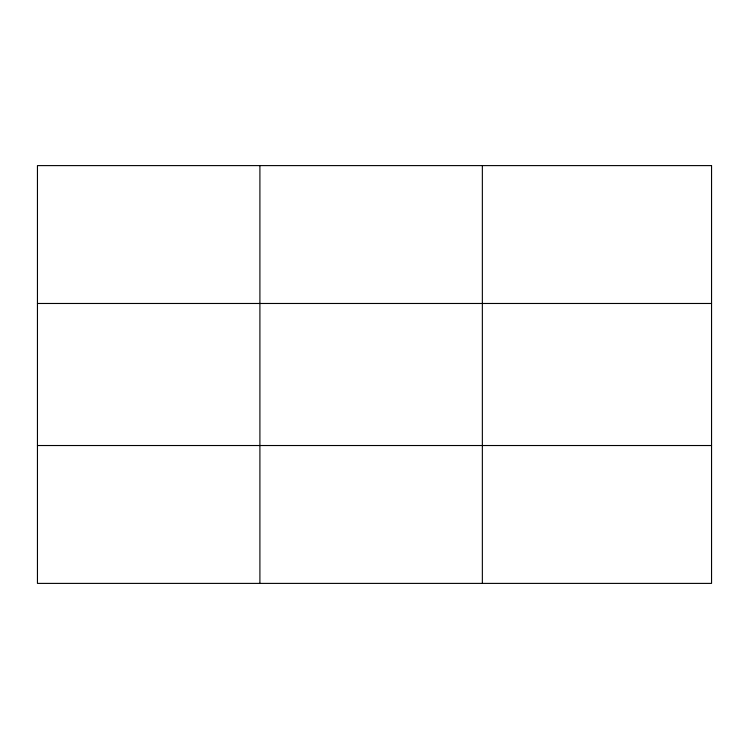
<?xml version="1.0" encoding="UTF-8"?>
<svg xmlns="http://www.w3.org/2000/svg" width="749" height="749" viewBox="0 0 749 749"><rect width="100%" height="100%" fill="white"/><g stroke="black" fill="none" stroke-linecap="round" stroke-linejoin="round"><path stroke-width="1.12" d="M259.903 583.396L259.903 165.604M482.356 583.396L482.356 165.604M37.45 303.476L711.55 303.476M37.45 445.524L711.55 445.524M711.55 165.604L711.55 583.396L37.45 583.396L37.45 165.604L711.55 165.604"/></g></svg>
